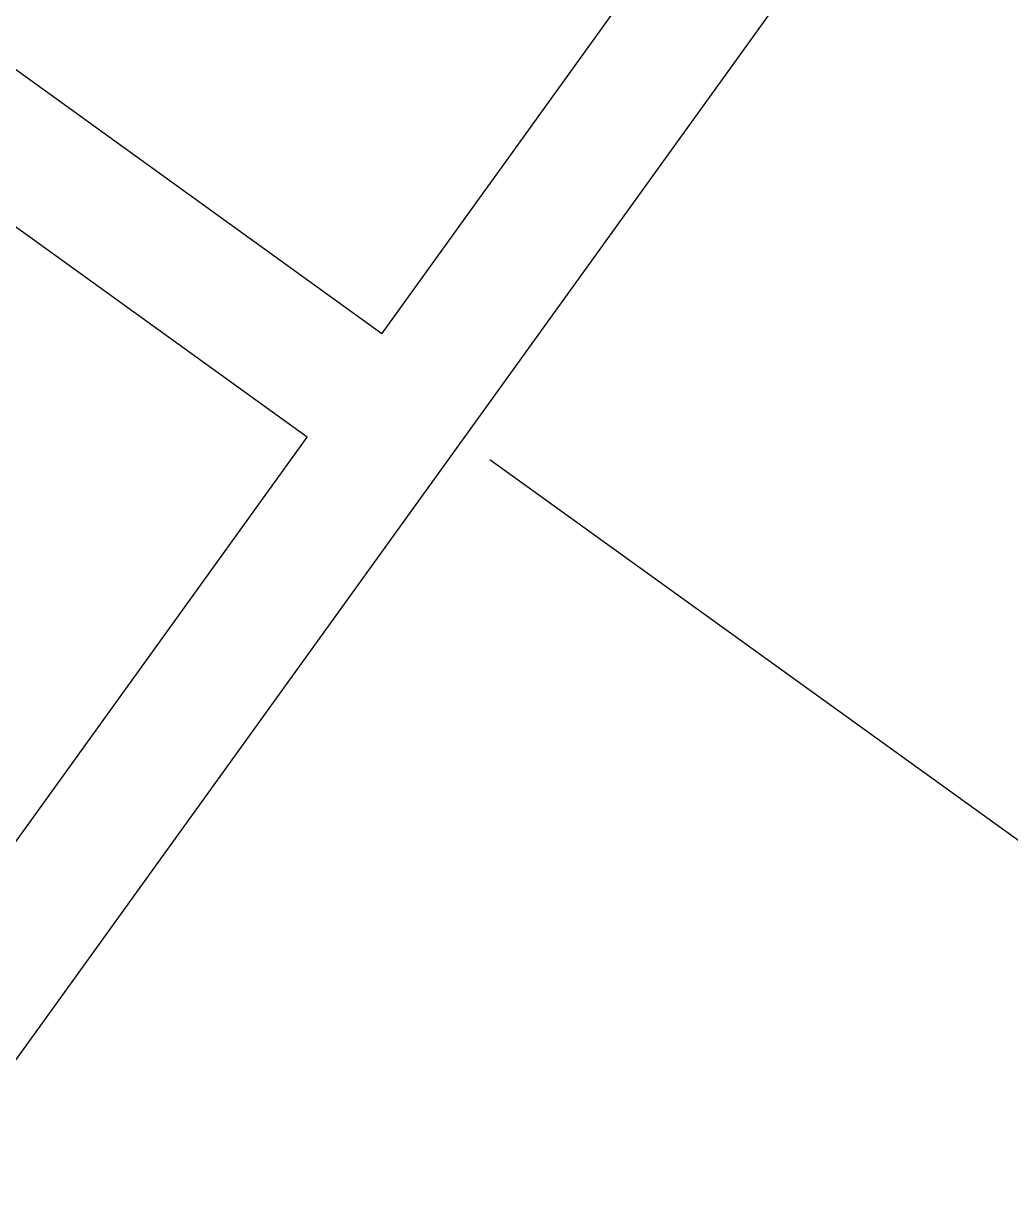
# Model space of a CAD drawing. Header units: metres. Extents: x 141303 to 146299, y 125960 to 127091.
# Drawn here: x 144688.915 to 144690.461, y 126053.059 to 126054.914 of the extents above; entities that cross this region are included whole.
import ezdxf

# ---------------------------------------------------------------- set-up
doc = ezdxf.new("R2010")
doc.units = ezdxf.units.M
doc.header["$MEASUREMENT"] = 0
doc.layers.add('NVMI_WALL', color=7, linetype='Continuous', lineweight=30)

msp = doc.modelspace()

# ---------------------------------------------------------------- linework, layer by layer
at = {"layer": 'NVMI_WALL'}
for p, q in [((144684.72667, 126047.49693), (144701.68516, 126071.02502)), ((144689.47607, 126054.42825), (144693.5691, 126060.1069)), ((144689.47607, 126054.42825), (144693.5691, 126060.1069)), ((144689.47607, 126054.42825), (144693.5691, 126060.1069)), ((144689.47607, 126054.42825), (144685.41989, 126057.35185)), ((144689.35912, 126054.26601), (144685.30295, 126057.1896)), ((144685.96775, 126049.56084), (144689.35912, 126054.26601)), ((144685.96775, 126049.56084), (144689.35912, 126054.26601)), ((144685.96775, 126049.56084), (144689.35912, 126054.26601)), ((144692.89035, 126051.89189), (144689.64541, 126054.23077))]:
    msp.add_line(p, q, dxfattribs=at)

doc.saveas('drawing.dxf')
